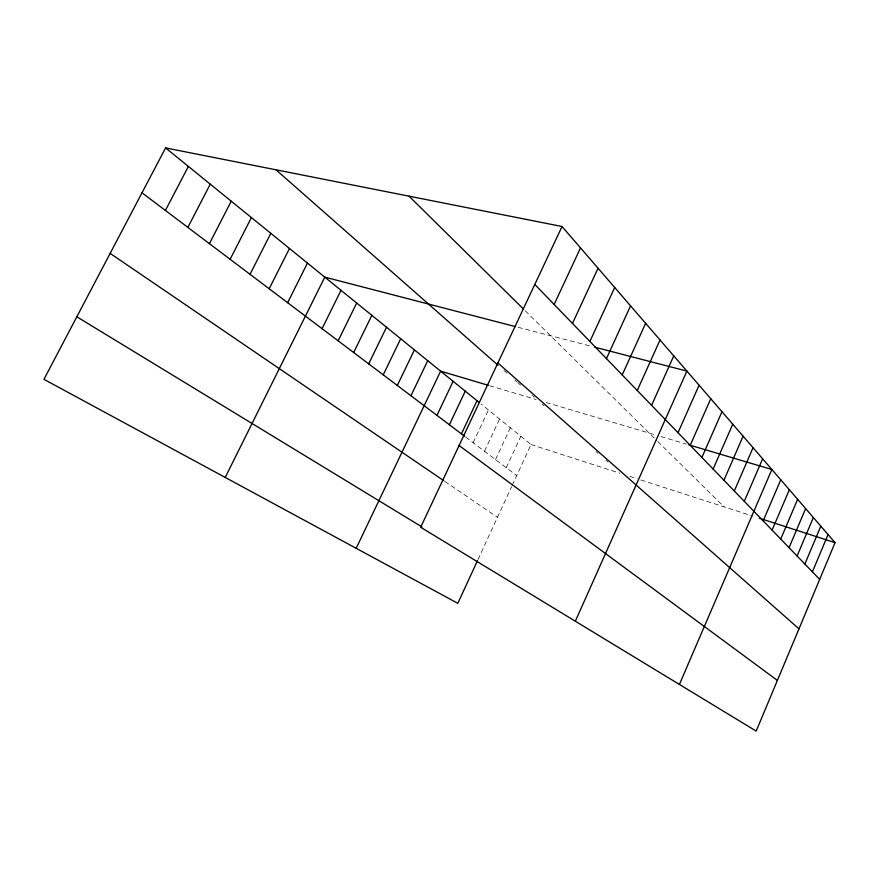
<?xml version="1.0" encoding="UTF-8"?>
<svg xmlns="http://www.w3.org/2000/svg" width="879" height="879" viewBox="0 0 879 879"><rect width="100%" height="100%" fill="white"/><g stroke="black" fill="none" stroke-linecap="round" stroke-linejoin="round"><path stroke-width="0.66" stroke-dasharray="4.39 3.3" d="M478.011 559.505L511.644 486.592M512.204 485.373L531.037 444.554L481.176 404.087M506.282 467.694L520.829 436.27M495.547 459.596L510.347 427.754M484.505 451.257L499.558 418.997M473.133 442.686L488.449 409.988M518.116 327.296L592.105 346.491M489.658 385.716L536.124 399.505M546.156 402.494L655.712 435.017M660.898 436.555L686.411 444.126M531.037 444.554L619.915 473.232M629.793 476.418L637.176 478.802M640.868 479.989L752.907 516.149M444.851 481.428L497.481 517.291M465.683 437.061L516.72 475.583M504.008 370.509L506.974 373.125M514.819 380.025L516.742 381.717M517.698 382.552L520.566 385.079M532.366 395.473L534.377 397.242M542.233 404.153L544.178 405.867M596.105 451.575L598.094 453.322M605.961 460.244L607.894 461.947M525.246 310.803L656.833 440.588M657.789 441.522L723.977 506.809"/><path stroke-width="1.32" d="M562.033 226.507L835.05 542.651L756.182 731.086L420.667 527.257L562.033 226.507L165.593 147.914L43.95 379.332L457.816 603.313L477.462 560.714M812.394 571.844L828.051 534.553M804.878 564.054L820.821 526.18M789.056 547.672L805.625 508.578M797.099 556L813.35 517.533M780.728 539.058L797.627 499.316M772.103 530.125L789.342 489.735M679.412 684.444L771.872 469.496L688.927 444.873M763.17 520.873L780.772 479.791M744.282 501.327L762.642 458.805M734.295 490.987L753.061 447.708M723.922 480.242L743.107 436.182M713.133 469.067L732.756 424.194M701.903 457.443L721.989 411.724M690.202 445.334L710.77 398.736M678.006 432.71L699.08 385.211M575.338 621.211L686.895 371.092L594.753 347.183M651.581 405.351L673.764 355.885M637.242 390.496L660.03 339.986M622.211 374.937L645.636 323.318M606.444 358.621L630.551 305.848M589.886 341.47L614.707 287.499M572.471 323.439L598.05 268.205M554.133 304.453L580.514 247.9M461.431 433.852L477.022 400.714M449.378 424.755L465.255 391.155M436.951 415.382L453.124 381.31M356.182 548.309L440.621 371.158L488.372 385.332M410.943 395.748L427.732 360.698M397.308 385.463L414.427 349.897M383.233 374.839L400.692 338.756M368.697 363.873L386.507 327.241M353.677 352.534L371.85 315.341M338.14 340.81L356.698 303.035M322.066 328.669L341.019 290.312M225.233 477.44L324.791 277.138L515.479 326.614M287.642 302.695L307.452 263.074M269.194 288.773L289.477 248.471M250.032 274.314L270.809 233.32M230.122 259.294L251.405 217.574M209.422 243.659L231.232 201.203M187.864 227.397L210.246 184.161M165.417 210.455L188.381 166.417M759.302 518.214L835.05 542.651M76.825 316.792L422.008 526.961M110.15 253.383L443.752 480.681M459.091 445.499L777.399 680.412M142.002 192.787L464.628 436.259M165.593 147.914L479.099 402.395M275.995 169.801L497.997 365.224M497.888 362.95L798.978 628.837M409.021 196.171L523.401 308.979M534.806 284.433L819.678 579.382"/></g></svg>
